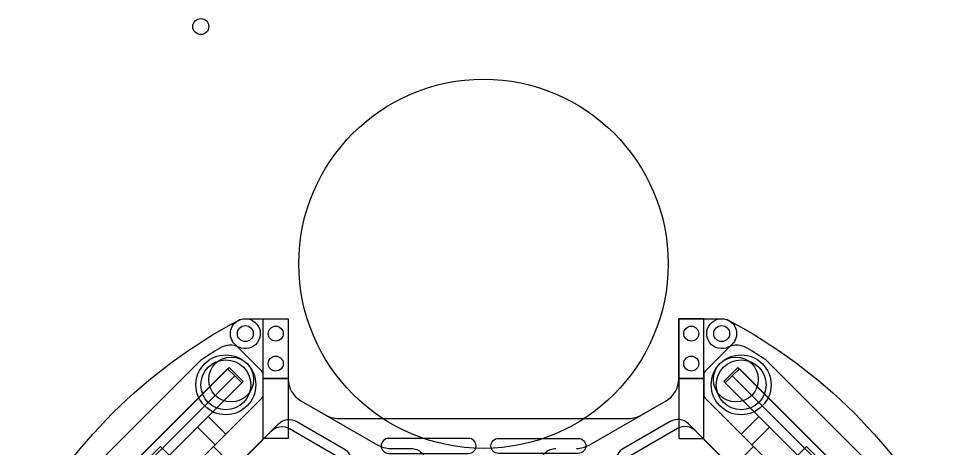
# Model space of a CAD drawing. Header units: inches. Extents: x 0 to 552, y 0 to 501.
# Drawn here: x 11.9 to 198.1, y 172.1 to 258.3 of the extents above; entities that cross this region are included whole.
import ezdxf

# ---------------------------------------------------------------- set-up
doc = ezdxf.new("R2010")
doc.units = ezdxf.units.IN
doc.header["$MEASUREMENT"] = 0
for name, color, linetype in [('2段目', 200, 'Continuous'), ('omni wheel', 4, 'Continuous'), ('omni2', 4, 'Continuous'), ('カバー', 6, 'Continuous'), ('ボール', 60, 'Continuous'), ('モーター', 1, 'Continuous'), ('穴', 3, 'Continuous'), ('部品', 2, 'Continuous')]:
    doc.layers.add(name, color=color, linetype=linetype)

msp = doc.modelspace()

# ---------------------------------------------------------------- linework, layer by layer
for points in [[(44.19, 165.81), (60.59, 182.21, 0.198912), (60.88, 182.92), (60.88, 186.89, 0.198912), (60.59, 187.6), (55.16, 193.03, -0.504614), (55.87, 197.8), (55.87, 197.8, -0.122321), (57.28, 198.15), (65.88, 198.15), (65.88, 186.04, 0.268352), (68.39, 181.71), (73.41, 178.81, 0.131271), (75.91, 178.15), (134.09, 178.15, 0.131271), (136.59, 178.81), (141.61, 181.71, 0.268352), (144.12, 186.04), (144.12, 198.15), (152.72, 198.15, -0.122321), (154.13, 197.8), (154.13, 197.8, -0.504614), (154.84, 193.03), (149.41, 187.6, 0.198912), (149.12, 186.89), (149.12, 182.92, 0.198912), (149.41, 182.21), (165.81, 165.81)], [(86, 171.15), (102, 171.15, 0.414214), (103.5, 172.65), (103.5, 172.65, 0.414214), (102, 174.15), (86, 174.15, 0.414214), (84.5, 172.65), (84.5, 172.65, 0.414214), (86, 171.15)], [(124, 171.15), (108, 171.15, -0.414214), (106.5, 172.65), (106.5, 172.65, -0.414214), (108, 174.15), (124, 174.15, -0.414214), (125.5, 172.65), (125.5, 172.65, -0.414214), (124, 171.15)]]:
    msp.add_lwpolyline(points, format="xyb")
for points in [[(65.57, 161.4), (57.62, 169.35, -0.414214), (57.62, 170.76), (63.95, 177.09, -0.339036), (67.57, 177.56), (76.95, 172.16, -0.609794), (76.71, 166.83, 0.0417), (66.84, 161.28, -0.359722)], [(144.43, 161.4), (152.38, 169.35, 0.414214), (152.38, 170.76), (146.05, 177.09, 0.339036), (142.43, 177.56), (133.05, 172.16, 0.609794), (133.29, 166.83, -0.0417), (143.16, 161.28, 0.359722)]]:
    msp.add_lwpolyline(points, format="xyb", close=True)
at = {"layer": '2段目'}
for points in [[(44.19, 165.81), (60.59, 182.21, 0.198912), (60.88, 182.92), (60.88, 186.89, 0.198912), (60.59, 187.6), (55.16, 193.03, -0.504614), (55.87, 197.8), (55.87, 197.8, -0.122321), (57.28, 198.15), (60.88, 198.15), (65.88, 198.15), (65.88, 186.04, 0.268352), (68.39, 181.71), (83.84, 172.81, 0.131271), (86.34, 172.15), (90.5, 172.15, -0.414214), (93.5, 169.15)], [(123.66, 172.15, 0.131271), (126.16, 172.81), (141.61, 181.71, 0.268352), (144.12, 186.04), (144.12, 198.15), (152.72, 198.15, -0.122321), (154.13, 197.8), (154.13, 197.8, -0.504614), (154.84, 193.03), (149.41, 187.6, 0.198912), (149.12, 186.89), (149.12, 182.92, 0.198912), (149.41, 182.21), (165.81, 165.81)], [(116.5, 169.15, -0.414214), (119.5, 172.15)]]:
    msp.add_lwpolyline(points, format="xyb", dxfattribs=at)
for points in [[(85.79, 127.74), (51.61, 161.92, -0.414214), (51.61, 164.75), (62.49, 175.63, -0.339454), (66.11, 176.11), (73.12, 172.06), (83.13, 166.28, 0.131652), (83.63, 166.15), (86.5, 166.15, -0.414214), (87.5, 165.15), (87.5, 128.45, -0.668179)], [(124.21, 127.74), (158.39, 161.92, 0.414214), (158.39, 164.75), (147.51, 175.63, 0.339454), (143.89, 176.11), (136.88, 172.06), (126.87, 166.28, -0.131652), (126.37, 166.15), (123.5, 166.15, 0.414214), (122.5, 165.15), (122.5, 128.45, 0.668179)]]:
    msp.add_lwpolyline(points, format="xyb", close=True, dxfattribs=at)
at = {"layer": 'omni wheel'}
for p, q in [((23.33, 154.85), (55.15, 186.67)), ((23.33, 154.85), (55.15, 186.67)), ((186.67, 154.85), (154.85, 186.67))]:
    msp.add_line(p, q, dxfattribs=at)
for points in [[(23.33, 154.85), (21.91, 156.27), (53.73, 188.09), (55.15, 186.67), (56.56, 185.26), (24.74, 153.44)], [(23.33, 154.85), (21.91, 156.27), (53.73, 188.09), (55.15, 186.67), (56.56, 185.26), (24.74, 153.44)], [(186.67, 154.85), (188.09, 156.27), (156.27, 188.09), (154.85, 186.67), (153.44, 185.26), (185.26, 153.44)], [(53.38, 175), (35, 156.62), (31.46, 160.15), (49.85, 178.54)], [(53.38, 175), (35, 156.62), (31.46, 160.15), (49.85, 178.54)], [(156.62, 175), (175, 156.62), (178.54, 160.15), (160.15, 178.54)]]:
    msp.add_lwpolyline(points, close=True, dxfattribs=at)
for centre, radius in [((53.38, 184.9), 6), ((53.38, 184.9), 6), ((156.62, 184.9), 6), ((53.38, 184.9), 5), ((53.38, 184.9), 5), ((156.62, 184.9), 5)]:
    msp.add_circle(centre, radius, dxfattribs=at)
at = {"layer": 'omni2'}
for points in [[(55.45, 186.97), (54.03, 188.38), (21.62, 155.97), (23.03, 154.55), (24.45, 153.14), (56.86, 185.55)], [(154.55, 186.97), (155.97, 188.38), (188.38, 155.97), (186.97, 154.55), (185.55, 153.14), (153.14, 185.55)], [(51.26, 172.88), (47.72, 176.42), (33.58, 162.28), (37.12, 158.74)], [(158.74, 172.88), (162.28, 176.42), (176.42, 162.28), (172.88, 158.74)]]:
    msp.add_lwpolyline(points, close=True, dxfattribs=at)
for centre in [(54.44, 185.96), (155.56, 185.96)]:
    msp.add_circle(centre, 4.5, dxfattribs=at)
at = {"layer": 'カバー'}
for points in [[(20.13, 161.58, 0.010928), (17.74, 157.82, 0.253098), (17.56, 154.02, -1.624211), (12.2, 154.13, -0.150385), (55.87, 197.8, -1.624211), (55.98, 192.44, 0.253098), (52.18, 192.26, 0.010928), (48.42, 189.87)], [(161.58, 189.87, 0.010928), (157.82, 192.26, 0.253098), (154.02, 192.44, -1.624211), (154.13, 197.8, -0.150385), (197.8, 154.13, -1.624211), (192.44, 154.02, 0.253098), (192.26, 157.82, 0.010928), (189.87, 161.58)]]:
    msp.add_lwpolyline(points, format="xyb", close=True, dxfattribs=at)
at = {"layer": 'ボール'}
msp.add_circle((105, 209.15), 37, dxfattribs=at)
at = {"layer": 'モーター'}
for points in [[(46.13, 161.04), (37.47, 169.7), (38.89, 171.11), (40.3, 172.53), (48.96, 163.87)], [(163.87, 161.04), (172.53, 169.7), (171.11, 171.11), (169.7, 172.53), (161.04, 163.87)]]:
    msp.add_lwpolyline(points, dxfattribs=at)
for points in [[(41.71, 154.85), (37.47, 159.09), (50.91, 172.53), (55.15, 168.29), (48.43, 161.57)], [(168.29, 154.85), (172.53, 159.09), (159.09, 172.53), (154.85, 168.29), (161.57, 161.57)]]:
    msp.add_lwpolyline(points, close=True, dxfattribs=at)
at = {"layer": '穴'}
for centre, radius in [((48.36, 256.69), 1.6), ((57.28, 195.15), 1.6), ((63.38, 195.15), 1.5), ((146.62, 195.15), 1.5), ((152.72, 195.15), 1.6), ((63.38, 189.15), 1.5), ((146.62, 189.15), 1.5)]:
    msp.add_circle(centre, radius, dxfattribs=at)
at = {"layer": '部品'}
for points in [[(65.88, 186.15), (60.88, 186.15), (60.88, 186.15), (60.88, 198.15), (65.88, 198.15)], [(144.12, 186.15), (149.12, 186.15), (149.12, 186.15), (149.12, 198.15), (144.12, 198.15)], [(65.88, 174.15), (60.88, 174.15), (60.88, 174.15), (60.88, 186.15), (65.88, 186.15)], [(144.12, 174.15), (149.12, 174.15), (149.12, 174.15), (149.12, 186.15), (144.12, 186.15)]]:
    msp.add_lwpolyline(points, close=True, dxfattribs=at)

doc.saveas('drawing.dxf')
